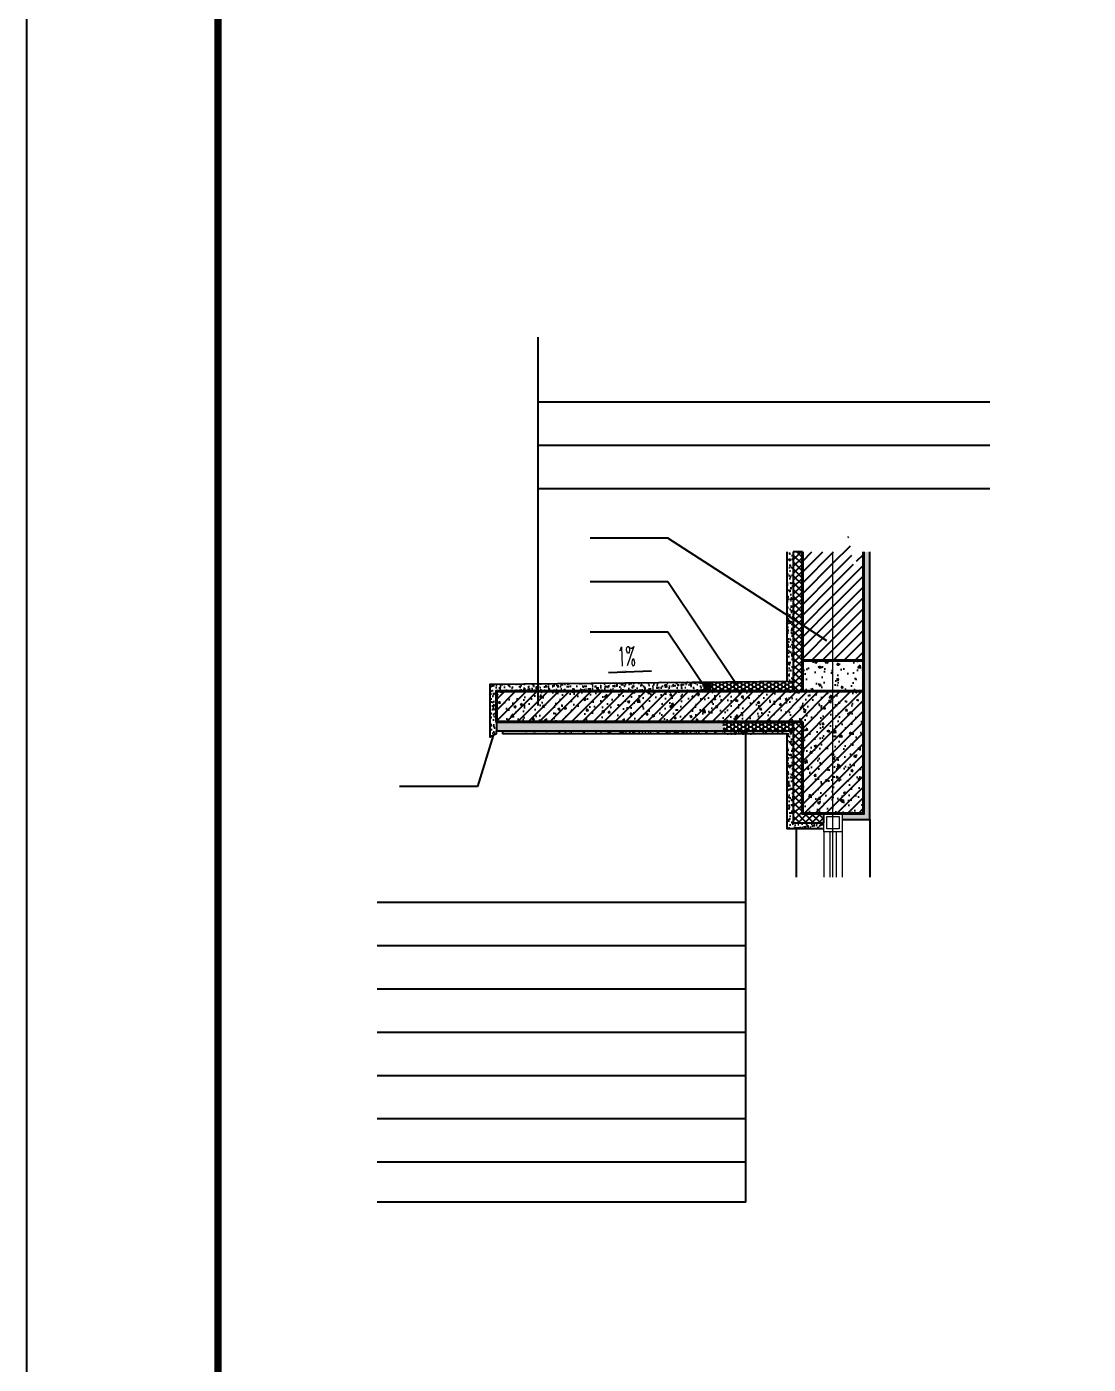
# Model space of a CAD drawing. Extents: x -518115 to 389031, y -231062 to 1628073.
# Drawn here: x -986 to 2483, y 928773 to 933145 of the extents above; entities that cross this region are included whole.
import ezdxf

# ---------------------------------------------------------------- set-up
doc = ezdxf.new("R2010")
doc.units = 0
doc.header["$LTSCALE"] = 1000
doc.header["$MEASUREMENT"] = 0
doc.linetypes.add('DOTE', pattern=[2.42, 2, -0.2, 0.02, -0.2])
for name, color, linetype in [('3-保温', 17, 'Continuous'), ('3-面层', 5, 'Continuous'), ('5-平立面看线1', 45, 'Continuous'), ('DIM_LEAD', 3, 'Continuous'), ('DIM_SYMB', 3, 'Continuous'), ('PUB_HACTH', 252, 'Continuous'), ('PUB_TEXT', 4, 'Continuous'), ('图框', 140, 'Continuous')]:
    doc.layers.add(name, color=color, linetype=linetype)
for name, color, linetype, lineweight in [('DOTE', 19, 'DOTE', 9), ('WALL', 9, 'Continuous', 40), ('WINDOW', 144, 'Continuous', 15)]:
    doc.layers.add(name, color=color, linetype=linetype, lineweight=lineweight)
doc.layers.add('yichutu', color=7, linetype='Continuous', true_color=0xffffff, plot=False)
doc.styles.add('_TCH_DIM', font='SIMPLEX.shx', dxfattribs={"width": 0.7, "bigfont": 'GBCBIG.shx'})
pattern_1 = [(45, (-2065167.275, 1254048.917), (-17.67766953, 17.67766953), []), (50, (-2065167.275, 1254048.92), (71.7260183, -6.2752135), [7.5, -82.5]), (355, (-2065167.275, 1254048.92), (-13.8751334, 75.2192134), [6, -66]), (100.4514, (-2065161.3, 1254048.394), (57.8509382, 68.9439542), [6.374019, -70.1142112]), (46.1842, (-2065167.275, 1254068.92), (106.724105, -16.5519014), [11.25, -123.75]), (96.6356, (-2065158.38, 1254067.54), (93.4662706, 97.411787), [9.561029, -105.1713]), (351.1842, (-2065167.27, 1254068.92), (93.4661945, 97.41186), [9, -99]), (21, (-2065157.275, 1254063.92), (59.6907052, -40.261889), [7.5, -82.5]), (326, (-2065157.275, 1254063.92), (24.3315332, 72.5150045), [6, -66]), (71.4514, (-2065152.3, 1254060.56), (84.0222629, 32.2530497), [6.374019, -70.1142112]), (37.5, (-2065167.275, 1254048.917), (1.21598553, 33.28938538), [0, -65.2, 0, -67, 0, -66.25]), (7.5, (-2065167.275, 1254048.917), (26.30695374, 39.4411712), [0, -38.2, 0, -63.7, 0, -25.25]), (327.5, (-2065189.575, 1254048.917), (53.38224362, -2.25548717), [0, -25, 0, -78, 0, -103.5]), (317.5, (-2065199.575, 1254048.917), (58.3186169, 10.0104982), [0, -32.5, 0, -51.8, 0, -73.5])]
pattern_2 = [(50, (-2065167.275, 1254048.92), (71.7260183, -6.2752135), [7.5, -82.5]), (355, (-2065167.275, 1254048.92), (-13.8751334, 75.2192134), [6, -66]), (100.4514, (-2065161.3, 1254048.394), (57.8509382, 68.9439542), [6.374019, -70.1142112]), (46.1842, (-2065167.275, 1254068.92), (106.724105, -16.5519014), [11.25, -123.75]), (96.6356, (-2065158.38, 1254067.54), (93.4662706, 97.411787), [9.561029, -105.1713]), (351.1842, (-2065167.27, 1254068.92), (93.4661945, 97.41186), [9, -99]), (21, (-2065157.275, 1254063.92), (59.6907052, -40.261889), [7.5, -82.5]), (326, (-2065157.275, 1254063.92), (24.3315332, 72.5150045), [6, -66]), (71.4514, (-2065152.3, 1254060.56), (84.0222629, 32.2530497), [6.374019, -70.1142112]), (37.5, (-2065167.275, 1254048.917), (1.21598553, 33.28938538), [0, -65.2, 0, -67, 0, -66.25]), (7.5, (-2065167.275, 1254048.917), (26.30695374, 39.4411712), [0, -38.2, 0, -63.7, 0, -25.25]), (327.5, (-2065189.575, 1254048.917), (53.38224362, -2.25548717), [0, -25, 0, -78, 0, -103.5]), (317.5, (-2065199.575, 1254048.917), (58.3186169, 10.0104982), [0, -32.5, 0, -51.8, 0, -73.5])]
pattern_3 = [(45, (-2065167.275, 1254066.869), (-17.6776766, 17.6776766), [])]
pattern_4 = [(45, (-2065167.275, 1254048.917), (-11.22532015, 11.22532015), []), (135, (-2065167.275, 1254048.917), (-11.22532015, -11.22532015), [])]
pattern_5 = [(0, (-2065167.275, 1254048.9174), (11.90625, 6.874075), [7.9375, -15.875]), (120, (-2065167.275, 1254048.9174), (-11.906248578, 6.874077464), [7.9375, -15.875]), (60, (-2065167.275, 1254048.9174), (1.422e-06, 13.748152464), [-15.875, 7.9375])]
pattern_6 = [(37.5, (-2065167.275, 1254048.917), (-0.62993358, 19.26823769), [0, -15.2, 0, -17, 0, -16.25]), (7.5, (-2065167.275, 1254048.917), (17.69776705, 28.22146065), [0, -8.2, 0, -13.7, 0, -5.25]), (327.5, (-2065179.575, 1254048.917), (31.14141862, 0.05659054), [0, -5, 0, -18, 0, -23.5]), (317.5, (-2065179.575, 1254048.917), (30.06126605, 8.77675565), [0, -2.5, 0, -11.8, 0, -13.5])]

# ---------------------------------------------------------------- blocks, each defined once
blk = doc.blocks.new('yct-841-594-84100-59399.9999999999-100-1000.0')
at = {"layer": 'yichutu', "color": 7, "true_color": 0xffffff}
blk.add_lwpolyline([(0, 0), (0, 59400), (84100, 59400), (84100, 0)], close=True, dxfattribs=at)
blk = doc.blocks.new('A$C72245D93')
at = {"layer": '图框'}
blk.add_lwpolyline([(0, 0), (21025, 0), (21025, -14850), (0, -14850)], close=True, dxfattribs=at)
blk.add_lwpolyline([(0, 0), (21025, 0), (21025, -14850), (0, -14850)], close=True, dxfattribs=at)
at = {"layer": '图框', "const_width": 25}
blk.add_lwpolyline([(20775, -14600), (20775, -250), (625, -250), (625, -14600)], close=True, dxfattribs=at)

msp = doc.modelspace()

# ---------------------------------------------------------------- hatches: boundary and pattern name
at = {"layer": '3-保温'}
h = msp.add_hatch(dxfattribs=at)
h.set_pattern_fill('ANSI37', color=256, scale=10)
h.set_pattern_definition(pattern_4)
h.paths.add_polyline_path([(1548.9, 931428.8), (1518.9, 931428.8), (1518.9, 930973.6), (1548.9, 930973.6)])
h = msp.add_hatch(dxfattribs=at)
h.set_pattern_fill('ANSI37', color=256, scale=10)
h.set_pattern_definition(pattern_4)
h.paths.add_polyline_path([(1548.9, 930873.6), (1518.9, 930873.6), (1518.9, 930543.6), (1618.9, 930543.6), (1618.9, 930573.6), (1548.9, 930573.6), (1548.9, 930573.6)])
at = {"layer": 'DIM_SYMB'}
msp.add_hatch(color=256, dxfattribs=at).paths.add_polyline_path([(915.1, 931033), (975.1, 931035.6), (974.7, 931043.6)])
at = {"layer": 'PUB_HACTH', "ltscale": 0.8}
h = msp.add_hatch(dxfattribs=at)
h.set_pattern_fill('普通砖', color=256, scale=10)
h.set_pattern_definition(pattern_3)
h.paths.add_polyline_path([(1748.9, 931428.8), (1737.1, 931428.8), (1718.4, 931376.3), (1699.9, 931481.3), (1680.8, 931428.8), (1648.9, 931428.8), (1648.9, 931073.6), (1748.9, 931073.6)])
h = msp.add_hatch(dxfattribs=at)
h.set_pattern_fill('粉刷', color=256, scale=5)
h.set_pattern_definition(pattern_6)
h.paths.add_polyline_path([(1518.9, 931428.8), (1498.9, 931428.8), (1498.9, 931006.1), (1518.9, 931006.3)])
h = msp.add_hatch(dxfattribs=at)
h.set_pattern_fill('普通砖', color=256, scale=10)
h.set_pattern_definition(pattern_3)
h.paths.add_polyline_path([(1648.9, 931428.8), (1548.9, 931428.8), (1548.9, 931073.6), (1648.9, 931073.6)])
h = msp.add_hatch(dxfattribs=at)
h.set_pattern_fill('粉刷', color=256, scale=5)
h.set_pattern_definition(pattern_6)
h.paths.add_polyline_path([(1768.9, 931428.8), (1748.9, 931428.8), (1748.9, 930873.6), (1748.9, 930573.6), (1678.9, 930573.6), (1678.9, 930553.6), (1768.9, 930553.6)])
h = msp.add_hatch(dxfattribs=at)
h.set_pattern_fill('混凝土', color=256, scale=10)
h.set_pattern_definition(pattern_2)
h.paths.add_polyline_path([(1648.9, 931073.6), (1548.9, 931073.6), (1548.9, 930973.6), (1648.9, 930973.6)])
h = msp.add_hatch(dxfattribs=at)
h.set_pattern_fill('混凝土', color=256, scale=10)
h.set_pattern_definition(pattern_2)
h.paths.add_polyline_path([(1748.9, 931073.6), (1648.9, 931073.6), (1648.9, 930973.6), (1748.9, 930973.6)])
h = msp.add_hatch(dxfattribs=at)
h.set_pattern_fill('粉刷', color=256, scale=5)
h.set_pattern_definition(pattern_6)
h.paths.add_polyline_path([(1227.7, 931003.4), (528.9, 930996.4), (528.9, 930823.6), (548.9, 930833.6), (548.9, 930843.6), (568.9, 930843.6), (1290.8, 930833.6), (1290.8, 930843.6), (548.9, 930843.6), (548.9, 930873.6), (548.9, 930973.6), (1227.7, 930973.6)])
h = msp.add_hatch(dxfattribs=at)
h.set_pattern_fill('钢筋混凝土', color=256, scale=10)
h.set_pattern_definition(pattern_1)
h.paths.add_polyline_path([(1648.9, 930973.6), (1548.9, 930973.6), (548.9, 930973.6), (548.9, 930873.6), (1548.9, 930873.6), (1548.9, 930573.6), (1648.9, 930573.6)])
h = msp.add_hatch(color=256, dxfattribs=at)
h.dxf.hatch_style = 1
h.paths.add_polyline_path([(1247.7, 931003.6), (1227.7, 931003.4), (1227.7, 930973.6), (1247.7, 930973.6)])
h = msp.add_hatch(dxfattribs=at)
h.set_pattern_fill('HONEY', color=256, scale=5)
h.set_pattern_definition(pattern_5)
h.paths.add_polyline_path([(1290.8, 931004), (1247.7, 931003.6), (1247.7, 930973.6), (1290.8, 930973.6)])
h = msp.add_hatch(dxfattribs=at)
h.set_pattern_fill('HONEY', color=256, scale=5)
h.set_pattern_definition(pattern_5)
h.paths.add_polyline_path([(1518.9, 931006.3), (1290.8, 931004), (1290.8, 930973.6), (1518.9, 930973.6)])
h = msp.add_hatch(dxfattribs=at)
h.set_pattern_fill('钢筋混凝土', color=256, scale=10)
h.set_pattern_definition(pattern_1)
h.paths.add_polyline_path([(1748.9, 930873.6), (1748.9, 930973.6), (1648.9, 930973.6), (1648.9, 930573.6), (1678.9, 930573.6), (1748.9, 930573.6)])
h = msp.add_hatch(dxfattribs=at)
h.set_pattern_fill('HONEY', color=256, scale=5)
h.set_pattern_definition(pattern_5)
h.paths.add_polyline_path([(1290.8, 930873.6), (548.9, 930873.6), (548.9, 930843.6), (1290.8, 930843.6)])
h = msp.add_hatch(dxfattribs=at)
h.set_pattern_fill('HONEY', color=256, scale=5)
h.set_pattern_definition(pattern_5)
h.paths.add_polyline_path([(1518.9, 930873.6), (1290.8, 930873.6), (1290.8, 930843.6), (1518.9, 930843.6)])
h = msp.add_hatch(dxfattribs=at)
h.set_pattern_fill('粉刷', color=256, scale=5)
h.set_pattern_definition(pattern_6)
h.paths.add_polyline_path([(1518.9, 930843.6), (1290.8, 930843.6), (1290.8, 930833.6), (1498.9, 930833.6), (1498.9, 930523.6), (1618.9, 930523.6), (1618.9, 930543.6), (1518.9, 930543.6)])

# ---------------------------------------------------------------- linework, layer by layer
at = {"layer": '3-面层', "ltscale": 0.8}
for p, q in [((1498.9, 931006.1), (1498.9, 931428.8)), ((1548.9, 931428.8), (1518.9, 931428.8)), ((1518.9, 931428.8), (1518.9, 930973.6)), ((1548.9, 930973.6), (1548.9, 931428.8)), ((548.9, 930973.6), (548.9, 930843.6)), ((548.9, 930873.6), (548.9, 930973.6)), ((548.9, 930973.6), (1548.9, 930973.6)), ((1227.7, 931003.6), (1227.7, 930973.6)), ((1247.7, 931003.6), (1247.7, 930973.6)), ((548.9, 930873.6), (548.9, 930843.6)), ((1548.9, 930873.6), (548.9, 930873.6)), ((548.9, 930843.6), (1518.9, 930843.6)), ((1518.9, 930873.6), (1518.9, 930543.6)), ((1548.9, 930573.6), (1548.9, 930873.6)), ((1618.9, 930573.6), (1548.9, 930573.6)), ((1618.9, 930543.6), (1618.9, 930573.6)), ((1518.9, 930543.6), (1618.9, 930543.6))]:
    msp.add_line(p, q, dxfattribs=at)
for points in [[(1678.9, 930553.6), (1768.9, 930553.6), (1768.9, 931428.8)], [(548.9, 930833.6), (528.9, 930823.6), (528.9, 930996.4), (1518.9, 931006.3)], [(548.9, 930833.6), (548.9, 930843.6), (568.9, 930843.6), (568.9, 930833.6)], [(1618.9, 930523.6), (1498.9, 930523.6), (1498.9, 930833.6), (568.9, 930833.6)]]:
    msp.add_lwpolyline(points, dxfattribs=at)
at = {"layer": '5-平立面看线1', "ltscale": 0.8}
for points in [[(1768.9, 930553.6), (1768.9, 930365.4)], [(1528.9, 930523.6), (1528.9, 930365.4)]]:
    msp.add_lwpolyline(points, dxfattribs=at)
at = {"layer": 'DIM_LEAD'}
for p, q in [((685.7, 930926.9), (685.7, 932130.9)), ((685.7, 931919), (2161.8, 931919)), ((685.7, 931777.6), (2161.8, 931777.6)), ((685.7, 931636.2), (2161.8, 931636.2)), ((1109.7, 931473.9), (855.5, 931473.9)), ((1628.7, 931137.9), (1109.7, 931473.9)), ((1109.7, 931330.9), (855.5, 931330.9)), ((1334, 930994.9), (1109.7, 931330.9)), ((1109.7, 931166.9), (855.5, 931166.9)), ((1238.7, 930973.6), (1109.7, 931166.9)), ((1363.8, 929302.9), (1363.8, 930875.9)), ((538.9, 930828.6), (486.7, 930661.9)), ((486.7, 930661.9), (232.5, 930661.9)), ((1363.8, 930282.3), (159.7, 930282.3)), ((1363.8, 930140.9), (159.7, 930140.9)), ((1363.8, 929999.5), (159.7, 929999.5)), ((1363.8, 929858.1), (159.7, 929858.1)), ((1363.8, 929716.7), (159.7, 929716.7)), ((1363.8, 929575.3), (159.7, 929575.3)), ((1363.8, 929433.9), (159.7, 929433.9)), ((1363.8, 929302.9), (159.7, 929302.9))]:
    msp.add_line(p, q, dxfattribs=at)
at = {"layer": 'DIM_SYMB'}
msp.add_lwpolyline([(1055.4, 931039), (915.1, 931033)], dxfattribs=at)
at = {"layer": 'DOTE'}
msp.add_line((1648.9, 930365.4), (1648.9, 931428.8), dxfattribs=at)
at = {"layer": 'PUB_HACTH', "ltscale": 0.8, "const_width": 5}
msp.add_lwpolyline([(1548.9, 931273.6), (1548.9, 930973.6), (548.9, 930973.6), (548.9, 930873.6), (848.9, 930873.6)], dxfattribs=at)
at = {"layer": 'WALL', "color": 2}
for p, q in [((1548.9, 931073.6), (1748.9, 931073.6)), ((1548.9, 930973.6), (1748.9, 930973.6))]:
    msp.add_line(p, q, dxfattribs=at)
for points in [[(1548.9, 930873.6), (548.9, 930873.6), (548.9, 930973.6), (1548.9, 930973.6), (1548.9, 931428.8)], [(1748.9, 931428.8), (1748.9, 930873.6)], [(1748.9, 930873.6), (1748.9, 930573.6), (1548.9, 930573.6), (1548.9, 930873.6)]]:
    msp.add_lwpolyline(points, dxfattribs=at)
at = {"layer": 'WINDOW'}
for p, q in [((1618.9, 930513.6), (1618.9, 930365.4)), ((1638.9, 930513.6), (1638.9, 930365.4)), ((1658.9, 930513.6), (1658.9, 930365.4)), ((1678.9, 930513.6), (1678.9, 930365.4))]:
    msp.add_line(p, q, dxfattribs=at)
for points in [[(1618.9, 930573.6), (1678.9, 930573.6), (1678.9, 930513.6), (1618.9, 930513.6)], [(1618.9, 930573.6), (1678.9, 930573.6), (1678.9, 930513.6), (1618.9, 930513.6)], [(1628.9, 930563.6), (1668.9, 930563.6), (1668.9, 930523.6), (1628.9, 930523.6)], [(1628.9, 930563.6), (1668.9, 930563.6), (1668.9, 930523.6), (1628.9, 930523.6)]]:
    msp.add_lwpolyline(points, close=True, dxfattribs=at)

# ---------------------------------------------------------------- block references
msp.add_blockref('A$C72245D93', (-985.9, 936632.1))
at = {"layer": 'yichutu', "xscale": 0.25, "yscale": 0.25, "zscale": 0.25}
msp.add_blockref('yct-841-594-84100-59399.9999999999-100-1000.0', (-985.9, 921782.1), dxfattribs=at)

# ---------------------------------------------------------------- texts
at = {"layer": 'PUB_TEXT', "style": '_TCH_DIM', "width": 0.505556}
msp.add_text('1%%%', height=63, rotation=2.4514, dxfattribs=at).set_placement((945.4, 931054.8))

doc.saveas('drawing.dxf')
